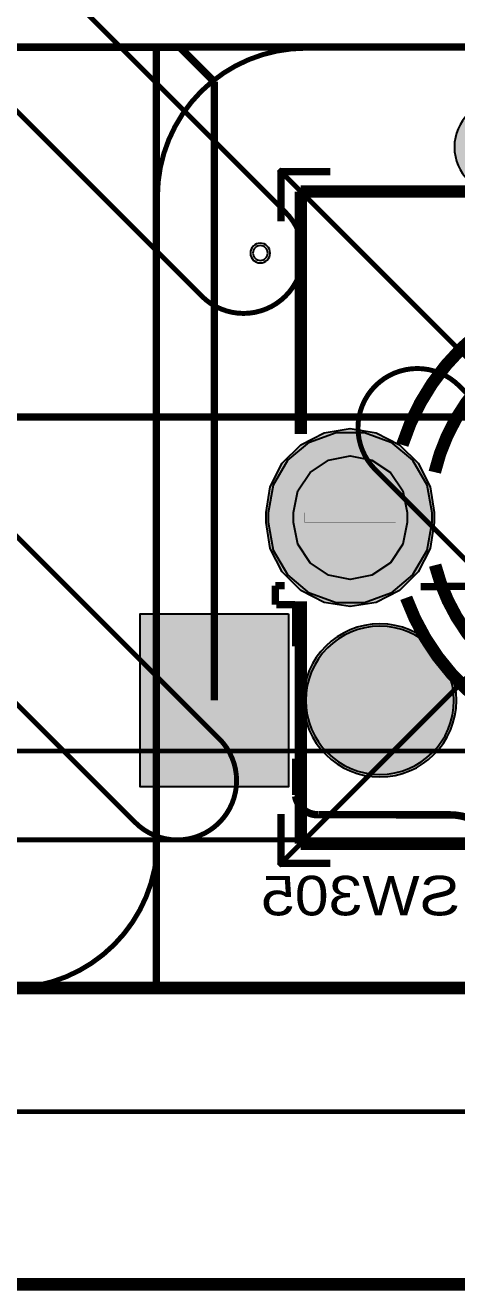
# Model space of a CAD drawing. Header units: millimetres. Extents: x -3 to 238, y -92 to 6.
# Drawn here: x 102.13 to 110.86, y -92.32 to -66.71 of the extents above; entities that cross this region are included whole.
import ezdxf
from ezdxf.enums import TextEntityAlignment as Align

# ---------------------------------------------------------------- set-up
doc = ezdxf.new("R2010")
doc.units = ezdxf.units.MM
doc.header["$MEASUREMENT"] = 0
for name, color, linetype, true_color in [('Board-Outline-Layer', 7, 'Continuous', 0xff00ff), ('Bottom-Layer', 7, 'Continuous', 0x0000ff), ('Bottom-Paste-Mask-Layer', 7, 'Continuous', 0x800000), ('Bottom-Silkscreen-Layer', 7, 'Continuous', 0x66cc33), ('Bottom-Solder-Mask-Layer', 7, 'Continuous', 0xaa00ff), ('Document-Layer', 7, 'Continuous', 0xffffff), ('F.Adhes', 7, 'Continuous', 0x9069e9), ('Hole-Layer', 7, 'Continuous', 0x222222), ('Multi-Layer', 7, 'Continuous', 0xc0c0c0), ('Pin-Soldering-Layer', 7, 'Continuous', 0xcc9999), ('Top-Layer', 7, 'Continuous', 0xff0000), ('Top-Paste-Mask-Layer', 7, 'Continuous', 0x808080), ('Top-Silkscreen-Layer', 7, 'Continuous', 0xffcc00), ('Top-Solder-Mask-Layer', 7, 'Continuous', 0x800080)]:
    doc.layers.add(name, color=color, linetype=linetype, true_color=true_color)
doc.styles.get("Standard").update_dxf_attribs({"font": 'arial.ttf'})

msp = doc.modelspace()

# ---------------------------------------------------------------- hatches: boundary and pattern name
at = {"layer": 'Bottom-Layer'}
for points in [[(107.05, -76.575), (107.15, -76.011), (107.436, -75.515), (107.875, -75.146), (108.414, -74.95), (108.987, -74.95), (109.525, -75.146), (109.964, -75.515), (110.251, -76.011), (110.35, -76.575), (110.35, -76.775), (110.251, -77.34), (109.964, -77.836), (109.525, -78.204), (108.987, -78.4), (108.414, -78.4), (107.875, -78.204), (107.436, -77.836), (107.15, -77.34), (107.05, -76.775)], [(107.45, -78.625), (107.45, -82.125), (104.45, -82.125), (104.45, -78.625)], [(107.75, -80.375, 1), (110.85, -80.375, 1)]]:
    msp.add_hatch(color=256, dxfattribs=at).paths.add_polyline_path(points)
at = {"layer": 'Bottom-Paste-Mask-Layer'}
for points in [[(107.05, -76.575), (107.15, -76.011), (107.436, -75.515), (107.875, -75.146), (108.414, -74.95), (108.987, -74.95), (109.525, -75.146), (109.964, -75.515), (110.251, -76.011), (110.35, -76.575), (110.35, -76.775), (110.251, -77.34), (109.964, -77.836), (109.525, -78.204), (108.987, -78.4), (108.414, -78.4), (107.875, -78.204), (107.436, -77.836), (107.15, -77.34), (107.05, -76.775)], [(107.45, -78.625), (107.45, -82.125), (104.45, -82.125), (104.45, -78.625)], [(107.75, -80.375, 1), (110.85, -80.375, 1)]]:
    msp.add_hatch(color=256, dxfattribs=at).paths.add_polyline_path(points)
at = {"layer": 'Bottom-Solder-Mask-Layer'}
for points in [[(110.809, -69.175, 1), (112.711, -69.175, 1)], [(106.999, -76.575), (107.082, -76.05), (107.324, -75.575), (107.7, -75.199), (108.175, -74.958), (108.7, -74.874), (109.226, -74.958), (109.7, -75.199), (110.076, -75.575), (110.318, -76.05), (110.401, -76.575), (110.401, -76.775), (110.318, -77.301), (110.076, -77.775), (109.7, -78.151), (109.226, -78.393), (108.7, -78.476), (108.175, -78.393), (107.7, -78.151), (107.324, -77.775), (107.082, -77.301), (106.999, -76.775)], [(107.45, -78.625), (107.45, -82.125), (104.45, -82.125), (104.45, -78.625)], [(107.75, -80.375, 1), (110.85, -80.375, 1)]]:
    msp.add_hatch(color=256, dxfattribs=at).paths.add_polyline_path(points)
at = {"layer": 'Hole-Layer'}
for points in [[(109.85, -76.775), (109.763, -77.215), (109.513, -77.588), (109.14, -77.838), (108.7, -77.925), (108.26, -77.838), (107.887, -77.588), (107.638, -77.215), (107.55, -76.775), (107.55, -76.575), (107.638, -76.135), (107.887, -75.762), (108.26, -75.513), (108.7, -75.425), (109.14, -75.513), (109.513, -75.762), (109.763, -76.135), (109.85, -76.575)], [(107.8, -80.375, 1), (110.8, -80.375, 1)]]:
    msp.add_hatch(color=256, dxfattribs=at).paths.add_polyline_path(points)
at = {"layer": 'Multi-Layer'}
for points in [[(107.05, -76.575), (107.15, -76.011), (107.436, -75.515), (107.875, -75.146), (108.414, -74.95), (108.987, -74.95), (109.525, -75.146), (109.964, -75.515), (110.251, -76.011), (110.35, -76.575), (110.35, -76.775), (110.251, -77.34), (109.964, -77.836), (109.525, -78.204), (108.987, -78.4), (108.414, -78.4), (107.875, -78.204), (107.436, -77.836), (107.15, -77.34), (107.05, -76.775)], [(107.05, -76.575), (107.15, -76.011), (107.436, -75.515), (107.875, -75.146), (108.414, -74.95), (108.987, -74.95), (109.525, -75.146), (109.964, -75.515), (110.251, -76.011), (110.35, -76.575), (110.35, -76.775), (110.251, -77.34), (109.964, -77.836), (109.525, -78.204), (108.987, -78.4), (108.414, -78.4), (107.875, -78.204), (107.436, -77.836), (107.15, -77.34), (107.05, -76.775)], [(107.05, -76.575), (107.15, -76.011), (107.436, -75.515), (107.875, -75.146), (108.414, -74.95), (108.987, -74.95), (109.525, -75.146), (109.964, -75.515), (110.251, -76.011), (110.35, -76.575), (110.35, -76.775), (110.251, -77.34), (109.964, -77.836), (109.525, -78.204), (108.987, -78.4), (108.414, -78.4), (107.875, -78.204), (107.436, -77.836), (107.15, -77.34), (107.05, -76.775)], [(107.75, -80.375, 1), (110.85, -80.375, 1)], [(107.75, -80.375, 1), (110.85, -80.375, 1)], [(107.75, -80.375, 1), (110.85, -80.375, 1)]]:
    msp.add_hatch(color=256, dxfattribs=at).paths.add_polyline_path(points)
at = {"layer": 'Pin-Soldering-Layer'}
msp.add_hatch(color=256, dxfattribs=at).paths.add_polyline_path([(107.78, -76.575), (107.78, -76.775), (109.62, -76.775), (109.62, -76.575)])
msp.add_hatch(color=256, dxfattribs=at).paths.add_polyline_path([(107.78, -76.575), (107.78, -76.775), (109.62, -76.775), (109.62, -76.575)])
at = {"layer": 'Top-Layer'}
for points in [[(107.05, -76.575), (107.15, -76.011), (107.436, -75.515), (107.875, -75.146), (108.414, -74.95), (108.987, -74.95), (109.525, -75.146), (109.964, -75.515), (110.251, -76.011), (110.35, -76.575), (110.35, -76.775), (110.251, -77.34), (109.964, -77.836), (109.525, -78.204), (108.987, -78.4), (108.414, -78.4), (107.875, -78.204), (107.436, -77.836), (107.15, -77.34), (107.05, -76.775)], [(107.75, -80.375, 1), (110.85, -80.375, 1)]]:
    msp.add_hatch(color=256, dxfattribs=at).paths.add_polyline_path(points)
at = {"layer": 'Top-Paste-Mask-Layer'}
for points in [[(107.05, -76.575), (107.15, -76.011), (107.436, -75.515), (107.875, -75.146), (108.414, -74.95), (108.987, -74.95), (109.525, -75.146), (109.964, -75.515), (110.251, -76.011), (110.35, -76.575), (110.35, -76.775), (110.251, -77.34), (109.964, -77.836), (109.525, -78.204), (108.987, -78.4), (108.414, -78.4), (107.875, -78.204), (107.436, -77.836), (107.15, -77.34), (107.05, -76.775)], [(107.75, -80.375, 1), (110.85, -80.375, 1)]]:
    msp.add_hatch(color=256, dxfattribs=at).paths.add_polyline_path(points)
at = {"layer": 'Top-Solder-Mask-Layer'}
for points in [[(110.809, -69.175, 1), (112.711, -69.175, 1)], [(106.999, -76.575), (107.082, -76.05), (107.324, -75.575), (107.7, -75.199), (108.175, -74.958), (108.7, -74.874), (109.226, -74.958), (109.7, -75.199), (110.076, -75.575), (110.318, -76.05), (110.401, -76.575), (110.401, -76.775), (110.318, -77.301), (110.076, -77.775), (109.7, -78.151), (109.226, -78.393), (108.7, -78.476), (108.175, -78.393), (107.7, -78.151), (107.324, -77.775), (107.082, -77.301), (106.999, -76.775)], [(107.75, -80.375, 1), (110.85, -80.375, 1)]]:
    msp.add_hatch(color=256, dxfattribs=at).paths.add_polyline_path(points)

# ---------------------------------------------------------------- linework, layer by layer
at = {"layer": 'Board-Outline-Layer'}
for points, const_width in [([(0.003, -86.197), (228.598, -86.197)], 0.254), ([(3, -86.187), (225.601, -86.187)], 0.1), ([(1.003, -92.197), (114.3, -92.197)], 0.254)]:
    msp.add_lwpolyline(points, dxfattribs=dict(at, const_width=const_width))
at = {"layer": 'Bottom-Layer', "const_width": 0.00508}
msp.add_lwpolyline([(0, -86.191), (0, 0), (228.585, 0), (228.585, -86.191)], close=True, dxfattribs=at)
at = {"layer": 'Bottom-Layer', "const_width": 0.152}
for points in [[(105.254, -67.157), (97.094, -67.157)], [(105.95, -67.853), (105.254, -67.157)], [(105.95, -80.375), (105.95, -67.853)]]:
    msp.add_lwpolyline(points, dxfattribs=at)
at = {"layer": 'Bottom-Layer'}
for points in [[(107.05, -76.575), (107.15, -76.011), (107.436, -75.515), (107.875, -75.146), (108.414, -74.95), (108.987, -74.95), (109.525, -75.146), (109.964, -75.515), (110.251, -76.011), (110.35, -76.575), (110.35, -76.775), (110.251, -77.34), (109.964, -77.836), (109.525, -78.204), (108.987, -78.4), (108.414, -78.4), (107.875, -78.204), (107.436, -77.836), (107.15, -77.34), (107.05, -76.775)], [(107.45, -78.625), (107.45, -82.125), (104.45, -82.125), (104.45, -78.625)]]:
    msp.add_lwpolyline(points, close=True, dxfattribs=at)
msp.add_lwpolyline([(107.75, -80.375, 1), (110.85, -80.375, 1)], format="xyb", close=True, dxfattribs=at)
at = {"layer": 'Bottom-Paste-Mask-Layer'}
for points in [[(107.05, -76.575), (107.15, -76.011), (107.436, -75.515), (107.875, -75.146), (108.414, -74.95), (108.987, -74.95), (109.525, -75.146), (109.964, -75.515), (110.251, -76.011), (110.35, -76.575), (110.35, -76.775), (110.251, -77.34), (109.964, -77.836), (109.525, -78.204), (108.987, -78.4), (108.414, -78.4), (107.875, -78.204), (107.436, -77.836), (107.15, -77.34), (107.05, -76.775)], [(107.45, -78.625), (107.45, -82.125), (104.45, -82.125), (104.45, -78.625)]]:
    msp.add_lwpolyline(points, close=True, dxfattribs=at)
msp.add_lwpolyline([(107.75, -80.375, 1), (110.85, -80.375, 1)], format="xyb", close=True, dxfattribs=at)
at = {"layer": 'Bottom-Silkscreen-Layer', "const_width": 0.15}
for points in [[(107.185, -78.437), (107.185, -78.054)], [(107.377, -78.054), (107.185, -78.054)], [(107.185, -78.437), (107.185, -78.054)], [(107.377, -78.054), (107.185, -78.054)], [(111.379, -78.062), (110.126, -78.075)], [(111.379, -78.062), (110.126, -78.075)], [(107.584, -78.437), (107.202, -78.437)], [(107.584, -78.437), (107.202, -78.437)], [(107.6, -78.437), (107.6, -79.281)], [(107.6, -78.437), (107.6, -79.281)], [(107.6, -81.556), (107.594, -82.289)], [(107.6, -81.556), (107.594, -82.289)], [(110.716, -82.692), (108.052, -82.69)], [(110.716, -82.692), (108.052, -82.69)]]:
    msp.add_lwpolyline(points, dxfattribs=at)
for points in [[(108.052, -82.69, -0.369), (107.595, -82.314)], [(108.052, -82.69, -0.369), (107.595, -82.314)], [(110.716, -82.692, -0.414), (111.891, -83.867)], [(110.716, -82.692, -0.414), (111.891, -83.867)]]:
    msp.add_lwpolyline(points, format="xyb", dxfattribs=at)
at = {"layer": 'Bottom-Solder-Mask-Layer'}
for points in [[(110.809, -69.175, 1), (112.711, -69.175, 1)], [(107.75, -80.375, 1), (110.85, -80.375, 1)]]:
    msp.add_lwpolyline(points, format="xyb", close=True, dxfattribs=at)
for points in [[(106.999, -76.575), (107.082, -76.05), (107.324, -75.575), (107.7, -75.199), (108.175, -74.958), (108.7, -74.874), (109.226, -74.958), (109.7, -75.199), (110.076, -75.575), (110.318, -76.05), (110.401, -76.575), (110.401, -76.775), (110.318, -77.301), (110.076, -77.775), (109.7, -78.151), (109.226, -78.393), (108.7, -78.476), (108.175, -78.393), (107.7, -78.151), (107.324, -77.775), (107.082, -77.301), (106.999, -76.775)], [(107.45, -78.625), (107.45, -82.125), (104.45, -82.125), (104.45, -78.625)]]:
    msp.add_lwpolyline(points, close=True, dxfattribs=at)
at = {"layer": 'Document-Layer', "const_width": 0.1}
for points in [[(0, -83.2), (0, -3, -0.414), (3, 0), (13.099, 0, -0.414), (16.099, -3), (16.099, -9, 0.414), (19.099, -12), (57.099, -12, 0.414), (60.099, -9), (60.099, -3, -0.414), (63.099, 0), (225.6, 0, -0.414), (228.6, -3), (228.6, -83.2, -0.414), (225.6, -86.2), (3, -86.2, -0.414)], [(223.8, -4.8), (223.8, -81.4), (4.8, -81.4), (4.8, -4.8), (11.299, -4.8), (11.299, -9, 0.414), (19.099, -16.8), (25.099, -16.8, 0.801), (27.783, -4.8), (48.416, -4.8, 0.801), (51.099, -16.8), (57.099, -16.8, 0.414), (64.899, -9), (64.899, -4.8), (181.03, -4.8), (181.03, -11.4), (199.97, -11.4), (199.97, -4.8)], [(107.391, -70.494), (98.906, -62.009, 1), (97.209, -63.706), (105.694, -72.191, 1)], [(104.352, -82.849, 1), (106.049, -81.151), (98.906, -74.009, 1), (97.209, -75.706)], [(115.194, -78.297), (110.906, -74.009, 1), (109.209, -75.706), (113.161, -79.658, 0.216), (114.089, -80.007, -0.028), (114.443, -80.003, 0.684)]]:
    msp.add_lwpolyline(points, format="xyb", close=True, dxfattribs=at)
for points in [[(63.099, 0), (185.83, 0), (185.83, -6.6), (195.17, -6.6), (195.17, 0), (225.6, 0, -0.414), (228.6, -3), (228.6, -83.2, -0.414), (225.6, -86.2), (3, -86.2, -0.414)], [(3, -86.2), (101.8, -86.2, 0.414), (104.8, -83.2), (104.8, -70.174, -0.414), (107.8, -67.174), (120.8, -67.174, -0.414), (123.8, -70.174), (123.8, -83.2, 0.414), (126.8, -86.2), (225.6, -86.2, 0.414), (228.6, -83.2), (228.6, -3, 0.414), (225.6, 0), (218.55, 0, 0.414), (215.55, -3), (215.55, -4.5, -0.414), (212.55, -7.5), (206.55, -7.5, -0.414), (203.55, -4.5), (203.55, -3, 0.414), (200.55, 0), (58.599, 0, 0.414)], [(74.7, -77.2), (79.7, -77.2, -0.414), (82.7, -80.2, 0.414), (85.7, -83.2), (142.9, -83.2, 0.414), (145.9, -80.2, -0.414), (148.9, -77.2), (153.9, -77.2, -0.414), (156.9, -80.2, 0.414), (159.9, -83.2), (217.1, -83.2, 0.414), (220.1, -80.2), (220.1, -77.7, -0.414), (223.1, -74.7), (231.1, -74.7), (231.1, -75.7), (231.1, -83.2, -0.414), (225.6, -88.7), (3, -88.7, -0.414)]]:
    msp.add_lwpolyline(points, format="xyb", dxfattribs=at)
at = {"layer": 'Document-Layer'}
for points, const_width in [([(114.3, -67.15), (95.25, -67.15)], 0.15), ([(114.3, -67.15), (95.25, -67.15)], 0.15), ([(104.775, -67.15), (123.825, -67.15)], 0.15), ([(104.775, -86.2), (104.775, -67.15)], 0.15), ([(104.775, -67.15), (123.825, -67.15)], 0.15), ([(104.775, -86.2), (104.775, -67.15)], 0.15), ([(107.25, -69.625), (121.349, -83.724)], 0.1), ([(107.25, -83.724), (121.349, -69.625)], 0.1), ([(107.3, -69.675), (108.3, -69.675)], 0.15), ([(107.3, -70.675), (107.3, -69.675)], 0.15), ([(107.3, -69.675), (108.3, -69.675)], 0.15), ([(107.3, -70.675), (107.3, -69.675)], 0.15), ([(107.3, -82.675), (107.3, -83.675)], 0.15), ([(107.3, -82.675), (107.3, -83.675)], 0.15), ([(107.3, -83.675), (108.3, -83.675)], 0.15), ([(107.3, -83.675), (108.3, -83.675)], 0.15), ([(123.825, -86.2), (104.775, -86.2)], 0.15), ([(123.825, -86.2), (104.775, -86.2)], 0.15)]:
    msp.add_lwpolyline(points, dxfattribs=dict(at, const_width=const_width))
at = {"layer": 'F.Adhes', "const_width": 0.15}
for points in [[(107.3, -82.675), (107.3, -83.675)], [(107.3, -83.675), (107.3, -82.675)], [(107.3, -82.675), (107.3, -83.675)], [(107.3, -83.675), (107.3, -82.675)], [(107.3, -83.675), (108.3, -83.675)], [(108.3, -83.675), (107.3, -83.675)], [(107.3, -83.675), (108.3, -83.675)], [(108.3, -83.675), (107.3, -83.675)]]:
    msp.add_lwpolyline(points, dxfattribs=at)
at = {"layer": 'Hole-Layer'}
for points in [[(106.73, -71.32, 1), (107.03, -71.32, 1)], [(107.8, -80.375, 1), (110.8, -80.375, 1)]]:
    msp.add_lwpolyline(points, format="xyb", close=True, dxfattribs=at)
msp.add_lwpolyline([(109.85, -76.775), (109.763, -77.215), (109.513, -77.588), (109.14, -77.838), (108.7, -77.925), (108.26, -77.838), (107.887, -77.588), (107.638, -77.215), (107.55, -76.775), (107.55, -76.575), (107.638, -76.135), (107.887, -75.762), (108.26, -75.513), (108.7, -75.425), (109.14, -75.513), (109.513, -75.762), (109.763, -76.135), (109.85, -76.575)], close=True, dxfattribs=at)
at = {"layer": 'Multi-Layer'}
msp.add_lwpolyline([(106.68, -71.32, 1), (107.08, -71.32), (107.08, -71.32, 1), (106.68, -71.32)], format="xyb", dxfattribs=at)
msp.add_lwpolyline([(107.05, -76.575), (107.15, -76.011), (107.436, -75.515), (107.875, -75.146), (108.414, -74.95), (108.987, -74.95), (109.525, -75.146), (109.964, -75.515), (110.251, -76.011), (110.35, -76.575), (110.35, -76.775), (110.251, -77.34), (109.964, -77.836), (109.525, -78.204), (108.987, -78.4), (108.414, -78.4), (107.875, -78.204), (107.436, -77.836), (107.15, -77.34), (107.05, -76.775)], close=True, dxfattribs=at)
msp.add_lwpolyline([(107.05, -76.575), (107.15, -76.011), (107.436, -75.515), (107.875, -75.146), (108.414, -74.95), (108.987, -74.95), (109.525, -75.146), (109.964, -75.515), (110.251, -76.011), (110.35, -76.575), (110.35, -76.775), (110.251, -77.34), (109.964, -77.836), (109.525, -78.204), (108.987, -78.4), (108.414, -78.4), (107.875, -78.204), (107.436, -77.836), (107.15, -77.34), (107.05, -76.775)], close=True, dxfattribs=at)
msp.add_lwpolyline([(107.05, -76.575), (107.15, -76.011), (107.436, -75.515), (107.875, -75.146), (108.414, -74.95), (108.987, -74.95), (109.525, -75.146), (109.964, -75.515), (110.251, -76.011), (110.35, -76.575), (110.35, -76.775), (110.251, -77.34), (109.964, -77.836), (109.525, -78.204), (108.987, -78.4), (108.414, -78.4), (107.875, -78.204), (107.436, -77.836), (107.15, -77.34), (107.05, -76.775)], close=True, dxfattribs=at)
msp.add_lwpolyline([(107.75, -80.375, 1), (110.85, -80.375, 1)], format="xyb", close=True, dxfattribs=at)
msp.add_lwpolyline([(107.75, -80.375, 1), (110.85, -80.375, 1)], format="xyb", close=True, dxfattribs=at)
msp.add_lwpolyline([(107.75, -80.375, 1), (110.85, -80.375, 1)], format="xyb", close=True, dxfattribs=at)
at = {"layer": 'Pin-Soldering-Layer', "const_width": 0.00508}
msp.add_lwpolyline([(107.78, -76.575), (107.78, -76.775), (109.62, -76.775), (109.62, -76.575)], close=True, dxfattribs=at)
msp.add_lwpolyline([(107.78, -76.575), (107.78, -76.775), (109.62, -76.775), (109.62, -76.575)], close=True, dxfattribs=at)
at = {"layer": 'Top-Layer', "const_width": 0.00508}
msp.add_lwpolyline([(0, -86.191), (0, 0), (228.585, 0), (228.585, -86.191)], close=True, dxfattribs=at)
at = {"layer": 'Top-Layer', "const_width": 0.152}
msp.add_lwpolyline([(95.488, -74.639), (112.34, -74.639)], dxfattribs=at)
at = {"layer": 'Top-Layer'}
msp.add_lwpolyline([(107.05, -76.575), (107.15, -76.011), (107.436, -75.515), (107.875, -75.146), (108.414, -74.95), (108.987, -74.95), (109.525, -75.146), (109.964, -75.515), (110.251, -76.011), (110.35, -76.575), (110.35, -76.775), (110.251, -77.34), (109.964, -77.836), (109.525, -78.204), (108.987, -78.4), (108.414, -78.4), (107.875, -78.204), (107.436, -77.836), (107.15, -77.34), (107.05, -76.775)], close=True, dxfattribs=at)
msp.add_lwpolyline([(107.75, -80.375, 1), (110.85, -80.375, 1)], format="xyb", close=True, dxfattribs=at)
at = {"layer": 'Top-Paste-Mask-Layer'}
msp.add_lwpolyline([(107.05, -76.575), (107.15, -76.011), (107.436, -75.515), (107.875, -75.146), (108.414, -74.95), (108.987, -74.95), (109.525, -75.146), (109.964, -75.515), (110.251, -76.011), (110.35, -76.575), (110.35, -76.775), (110.251, -77.34), (109.964, -77.836), (109.525, -78.204), (108.987, -78.4), (108.414, -78.4), (107.875, -78.204), (107.436, -77.836), (107.15, -77.34), (107.05, -76.775)], close=True, dxfattribs=at)
msp.add_lwpolyline([(107.75, -80.375, 1), (110.85, -80.375, 1)], format="xyb", close=True, dxfattribs=at)
at = {"layer": 'Top-Silkscreen-Layer', "const_width": 0.254}
for points in [[(111.077, -70.075), (107.7, -70.075)], [(107.7, -74.982), (107.7, -70.075)], [(111.077, -70.075), (107.7, -70.075)], [(107.7, -74.982), (107.7, -70.075)], [(107.7, -83.275), (107.7, -78.368)], [(107.7, -83.275), (107.7, -78.368)], [(107.7, -83.275), (120.9, -83.275)], [(107.7, -83.275), (120.9, -83.275)]]:
    msp.add_lwpolyline(points, dxfattribs=at)
for points in [[(109.755, -75.204, -0.728), (118.83, -75.156)], [(109.755, -75.204, -0.728), (118.83, -75.156)], [(110.411, -75.756, -0.806), (118.224, -75.896)], [(110.411, -75.756, -0.806), (118.224, -75.896)], [(118.205, -77.541, -0.787), (110.419, -77.638)], [(118.205, -77.541, -0.787), (110.419, -77.638)], [(118.654, -78.593, -0.676), (109.833, -78.299)], [(118.654, -78.593, -0.676), (109.833, -78.299)]]:
    msp.add_lwpolyline(points, format="xyb", dxfattribs=at)
at = {"layer": 'Top-Solder-Mask-Layer'}
for points in [[(110.809, -69.175, 1), (112.711, -69.175, 1)], [(107.75, -80.375, 1), (110.85, -80.375, 1)]]:
    msp.add_lwpolyline(points, format="xyb", close=True, dxfattribs=at)
msp.add_lwpolyline([(106.999, -76.575), (107.082, -76.05), (107.324, -75.575), (107.7, -75.199), (108.175, -74.958), (108.7, -74.874), (109.226, -74.958), (109.7, -75.199), (110.076, -75.575), (110.318, -76.05), (110.401, -76.575), (110.401, -76.775), (110.318, -77.301), (110.076, -77.775), (109.7, -78.151), (109.226, -78.393), (108.7, -78.476), (108.175, -78.393), (107.7, -78.151), (107.324, -77.775), (107.082, -77.301), (106.999, -76.775)], close=True, dxfattribs=at)

# ---------------------------------------------------------------- texts
at = {"layer": 'Bottom-Silkscreen-Layer', "text_generation_flag": 2, "width": 1.1}
msp.add_text('SW305', height=0.8001, dxfattribs=at).set_placement((110.927, -84.967), align=Align.BOTTOM_LEFT)

doc.saveas('drawing.dxf')
